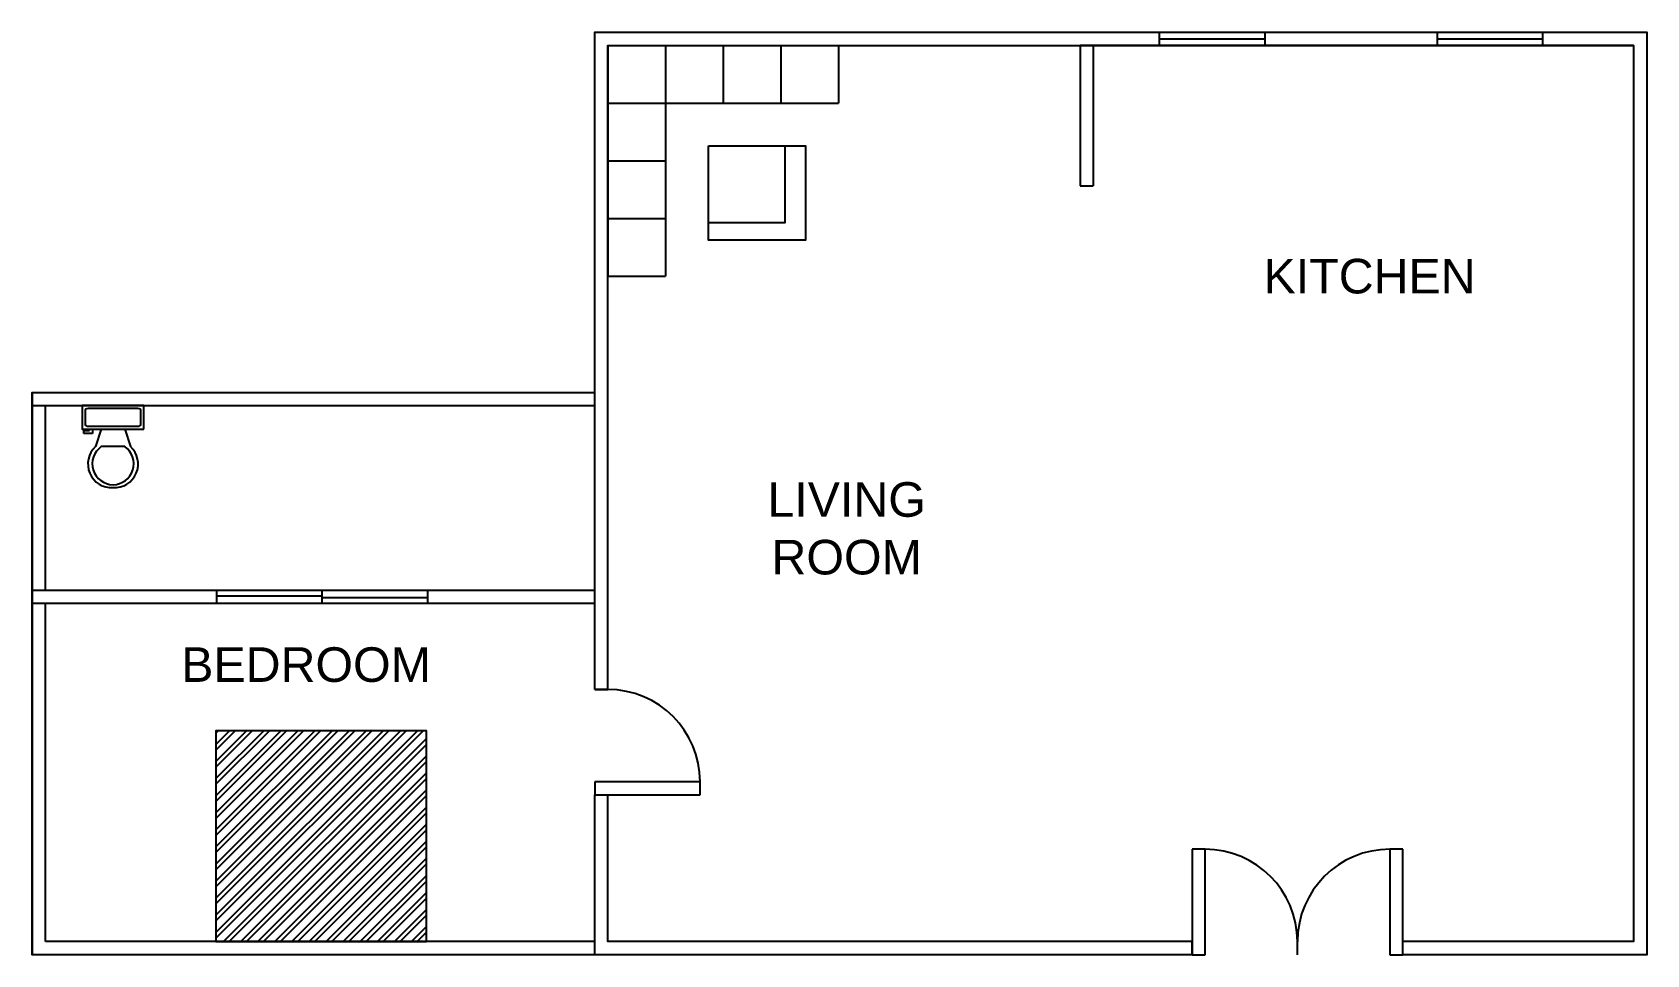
# Model space of a CAD drawing. Header units: centimetres. Extents: x 1680 to 5889, y 1390 to 4374.
# Drawn here: x 1680 to 3080, y 1390 to 2190 of the extents above; entities outside this region: 2.
import ezdxf

# ---------------------------------------------------------------- set-up
doc = ezdxf.new("R2010")
doc.units = ezdxf.units.CM
doc.layers.add('Layer1', color=140, linetype='Continuous')
doc.layers.add('WINDOW', color=110, linetype='Continuous')
doc.styles.get("Standard").update_dxf_attribs({"font": 'arial.ttf'})

# ---------------------------------------------------------------- blocks, each defined once
blk = doc.blocks.new('*U14')
for p, q in [((241.3, -152.4), (241.3, -50.8)), ((-254, -215.9), (-203.2, -215.9)), ((-254, -241.3), (-254, -215.9)), ((-177.8, -241.3), (-254, -241.3)), ((-203.2, -215.9), (-203.2, -203.2)), ((-177.8, -203.2), (-177.8, -241.3)), ((-101.6, -203.2), (-152.4, -355.6)), ((101.6, -203.2), (152.4, -355.6)), ((101.6, -355.6), (-101.6, -355.6))]:
    blk.add_line(p, q)
blk.add_lwpolyline([(266.7, -203.2), (266.7, 0), (-266.7, 0), (-266.7, -203.2)], close=True)
for points in [[(-241.3, -50.8), (-241.3, -152.4)], [(215.9, -25.4), (-215.9, -25.4)], [(-215.9, -177.8), (215.9, -177.8)]]:
    blk.add_lwpolyline(points)
for centre, radius, start, end in [((-219.075, -47.625), 22.45064, 81.8699, 188.1301), ((219.075, -47.625), 22.45064, 351.8699, 98.1301), ((-219.075, -155.575), 22.45064, 171.869898, 278.1301), ((219.075, -155.575), 22.45064, 261.8699, 8.1301), ((-12.12088, -505.93752), 205.61935, 133.01722, 273.38), ((0.94996, -504.77674), 181.02486, 124.50543, 269.7), ((-0.94742, -504.77674), 181.02486, 270.3, 55.4946), ((12.12342, -505.93752), 205.61935, 266.62, 46.9828)]:
    blk.add_arc(centre, radius, start, end)
blk = doc.blocks.new('WINDOW')
at = {"layer": 'WINDOW'}
for p, q in [((2898.56, 2178.57), (2898.56, 2190)), ((2898.56, 2184.285), (2990, 2184.285)), ((2990, 2178.57), (2990, 2190))]:
    blk.add_line(p, q, dxfattribs=at)
blk = doc.blocks.new('SOFA')
for p, q in [((2118.4, 2511.7), (2318.4, 2511.7)), ((2118.4, 2511.7), (2118.4, 2311.7)), ((2168.4, 2511.7), (2168.4, 2311.7)), ((2218.4, 2511.7), (2218.4, 2461.7)), ((2268.4, 2511.7), (2268.4, 2461.7)), ((2318.4, 2511.7), (2318.4, 2461.7)), ((2118.4, 2461.7), (2318.4, 2461.7)), ((2118.4, 2411.7), (2168.4, 2411.7)), ((2118.4, 2361.7), (2168.4, 2361.7)), ((2118.4, 2311.7), (2168.4, 2311.7))]:
    blk.add_line(p, q)
blk = doc.blocks.new('DOUBLE DOOR')
for p, q in [((2697.1, 1481.4), (2685.7, 1481.4)), ((2685.7, 1481.4), (2685.7, 1390)), ((2697.1, 1390), (2697.1, 1481.4)), ((2868.6, 1481.4), (2857.1, 1481.4)), ((2857.1, 1481.4), (2857.1, 1390)), ((2868.6, 1390), (2868.6, 1481.4)), ((2777.1, 1390), (2777.1, 1401.4)), ((2685.7, 1390), (2697.1, 1390)), ((2857.1, 1390), (2868.6, 1390))]:
    blk.add_line(p, q)
for centre, radius, start, end in [((2697.1, 1401.4), 80, 0, 90), ((2857.3, 1401.3), 80.2, 89.8742, 179.8742)]:
    blk.add_arc(centre, radius, start, end)

msp = doc.modelspace()

# ---------------------------------------------------------------- hatches: boundary and pattern name
at = {"layer": 'Layer1', "transparency": 33554554}
h = msp.add_hatch(dxfattribs=at)
h.set_pattern_fill('ANSI32', color=256, scale=1.1)
h.paths.add_polyline_path([(2021.9, 1584.3), (1839.1, 1584.3), (1839.1, 1401.4), (2021.9, 1401.4)])

# ---------------------------------------------------------------- linework, layer by layer
at = {"layer": 'Layer1'}
for p, q in [((2898.6, 2190), (2990, 2190)), ((3068.6, 2178.6), (2588.6, 2178.6)), ((2588.6, 2178.6), (2588.6, 2056.7)), ((2600, 2178.6), (2600, 2056.7)), ((3068.6, 2178.6), (2990, 2178.6)), ((2588.6, 2056.7), (2588.6, 2056.7)), ((2588.6, 2056.7), (2600, 2056.7)), ((2167.7, 1620), (2167.7, 1877.7)), ((1680, 1866.2), (2167.7, 1866.2)), ((1691.4, 1706.2), (1691.4, 1866.2)), ((1680, 1706.2), (2167.7, 1706.2)), ((1680, 1694.8), (2167.7, 1694.8)), ((1691.4, 1401.4), (1691.4, 1694.8)), ((1840, 1694.8), (1840, 1706.2)), ((1840, 1706.2), (1931.4, 1706.2)), ((1840, 1701.3), (1931.4, 1701.3)), ((1931.4, 1694.8), (1931.4, 1706.2)), ((1931.4, 1706.2), (2022.9, 1706.2)), ((1931.4, 1699.9), (2022.9, 1699.9)), ((2022.9, 1694.8), (2022.9, 1706.2)), ((2167.7, 1620), (2179.1, 1620)), ((2179.1, 1620), (2167.7, 1620)), ((2259.1, 1540), (2167.7, 1540)), ((2167.7, 1540), (2167.7, 1528.6)), ((2167.7, 1390), (2167.7, 1528.6)), ((2167.7, 1528.6), (2179.1, 1528.6)), ((2167.7, 1528.6), (2179.1, 1528.6)), ((2167.7, 1528.6), (2259.1, 1528.6)), ((2259.1, 1528.6), (2259.1, 1540)), ((2685.7, 1390), (2685.7, 1401.4)), ((2685.7, 1401.4), (2685.7, 1390)), ((2868.6, 1390), (2868.6, 1401.4)), ((2868.6, 1390), (2868.6, 1401.4)), ((2960, 1390), (2868.6, 1390)), ((3080, 1390), (2868.6, 1390))]:
    msp.add_line(p, q, dxfattribs=at)
for points in [[(1680, 1877.7), (1680, 1390), (1680, 1877.7), (2167.7, 1877.7), (2167.7, 2190), (3080, 2190), (3080, 1390), (2868.6, 1390)], [(2179.1, 1620), (2179.1, 1877.7), (2179.1, 2178.6), (3068.6, 2178.6), (3068.6, 1401.4), (2868.6, 1401.4)], [(2332.7, 2091.6), (2332.7, 2024.8), (2266.5, 2024.8)], [(2685.7, 1401.4), (2179.1, 1401.4), (2179.1, 1528.6)], [(2167.7, 1401.4), (1691.4, 1401.4)], [(2685.7, 1390), (1680, 1390)]]:
    msp.add_lwpolyline(points, dxfattribs=at)
for points in [[(2266.5, 2091.6), (2350.6, 2091.6), (2350.6, 2009.6), (2266.5, 2009.6)], [(1839.1, 1401.4), (1839.1, 1401.4), (2021.9, 1401.4), (2021.9, 1584.3), (1839.1, 1584.3)]]:
    msp.add_lwpolyline(points, close=True, dxfattribs=at)
msp.add_arc((2179.1, 1540), 80, 0, 90, dxfattribs=at)

# ---------------------------------------------------------------- block references
for p in [(2898.6, 2184.3), (2871.3, 2140)]:
    msp.add_blockref('WINDOW', p)
for name, p in [('WINDOW', (-241, 0)), ('WINDOW', (0, 0)), ('SOFA', (60.7, -333.1)), ('DOUBLE DOOR', (0, 0))]:
    msp.add_blockref(name, p, dxfattribs=at)
at = {"layer": 'Layer1', "xscale": 0.1, "yscale": 0.1, "zscale": 0.1}
msp.add_blockref('*U14', (1750, 1866.2), dxfattribs=at)

# ---------------------------------------------------------------- texts
at = {"layer": 'Layer1', "char_height": 30, "attachment_point": 5}
for s, width, insert in [('KITCHEN', 279.707, (2839.7, 1978.3)), ('LIVING ROOM', 107.58, (2386.2, 1759.6)), ('BEDROOM', 303.016, (1917.4, 1641.4))]:
    msp.add_mtext_dynamic_manual_height_columns(s, width=width, gutter_width=12.5, heights=[0], dxfattribs=dict(at, insert=insert))

doc.saveas('drawing.dxf')
